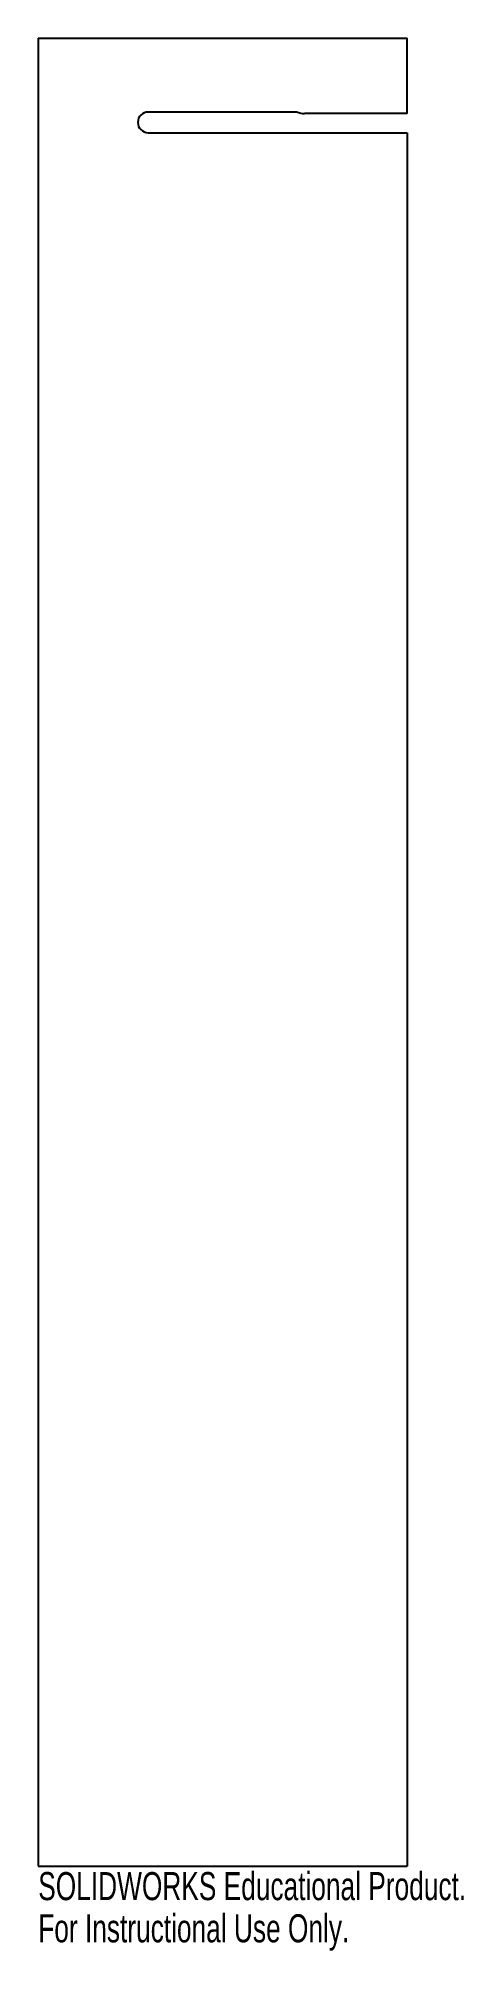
# Model space of a CAD drawing. Header units: inches. Extents: x -1.2 to 1.6, y -6.4 to 6.5.
import ezdxf

# ---------------------------------------------------------------- set-up
doc = ezdxf.new("R2010")
doc.units = ezdxf.units.IN
doc.header["$MEASUREMENT"] = 0
doc.styles.add('SLDTEXTSTYLE0', font='TXT', dxfattribs={"width": 0.7})

msp = doc.modelspace()

# ---------------------------------------------------------------- linework, layer by layer
at = {"color": 7, "linetype": 'Continuous', "lineweight": 25}
for p, q in [((-1.25, 6.515), (-1.25, -5.875)), ((-1.25, 6.515), (1.25, 6.515)), ((1.25, 6.005), (1.25, 6.515)), ((0.505, 6.015), (-0.505, 6.015)), ((1.25, 6.005), (0.554, 6.005)), ((-0.505, 5.875), (1.25, 5.875)), ((1.25, 5.875), (1.25, -5.875)), ((-1.25, -5.875), (1.25, -5.875))]:
    msp.add_line(p, q, dxfattribs=at)
for centre, radius, start in [((-0.505, 5.945), 0.07, 90), ((0.554, 6.13), 0.125, 246.9261)]:
    msp.add_arc(centre, radius, start, 270, dxfattribs=at)

# ---------------------------------------------------------------- texts
at = {"color": 7, "linetype": 'Continuous', "char_height": 0.1903, "attachment_point": 1, "style": 'SLDTEXTSTYLE0'}
for s, insert in [('SOLIDWORKS Educational Product.', (-1.25, -5.915)), ('For Instructional Use Only.', (-1.25, -6.201))]:
    msp.add_mtext(s, dxfattribs=dict(at, insert=insert))

doc.saveas('drawing.dxf')
